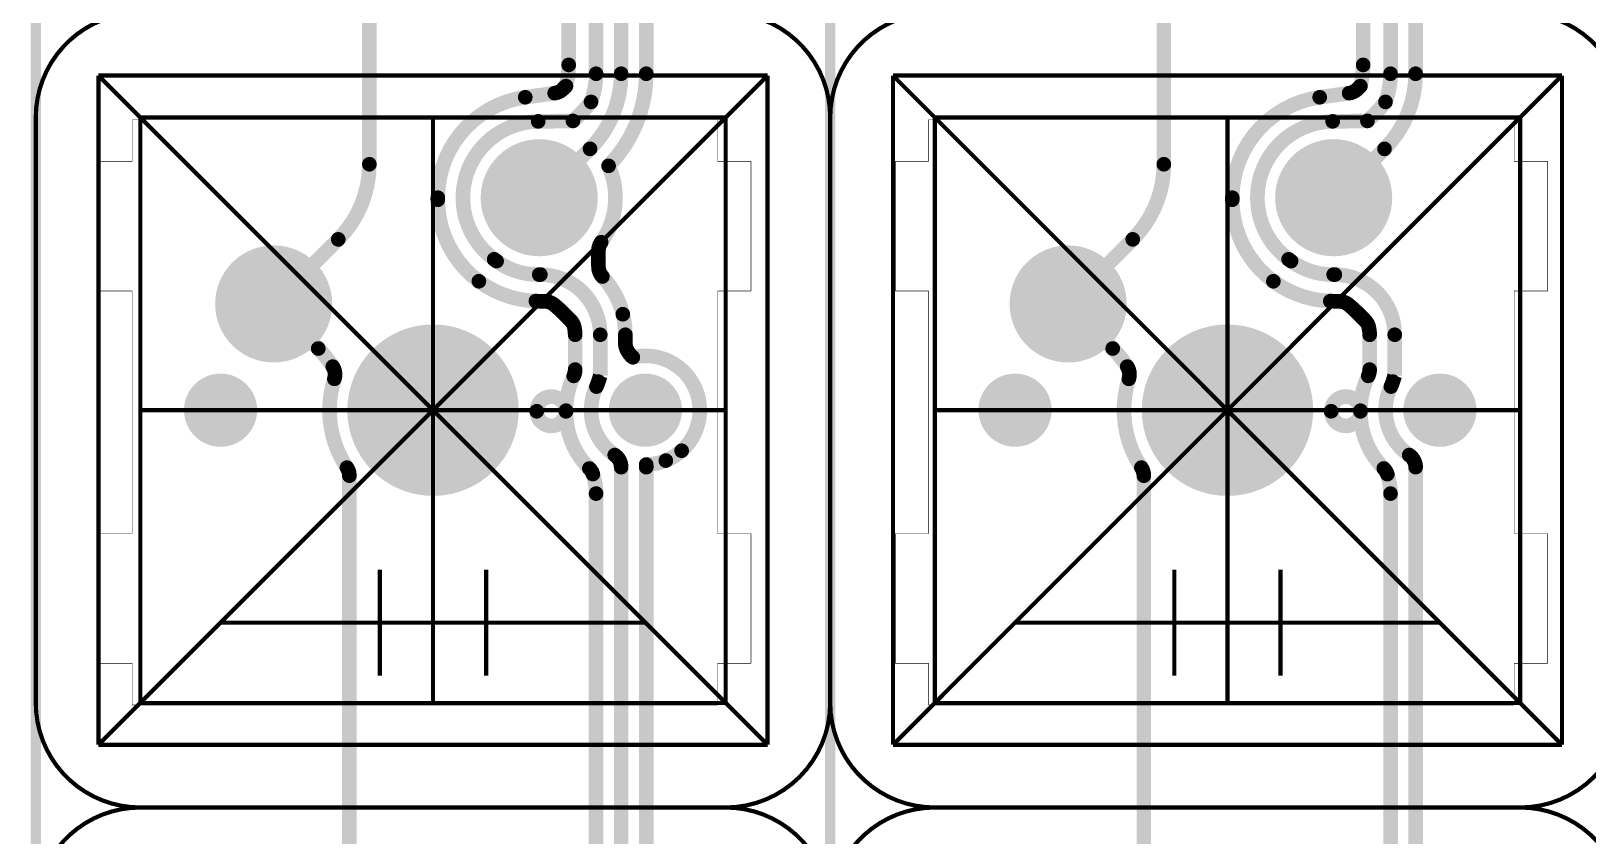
# Model space of a CAD drawing. Header units: inches. Extents: x -214 to 438, y -213 to 250.
# Drawn here: x -85.61 to -48.38, y -29.18 to -9.94 of the extents above; entities that cross this region are included whole.
import ezdxf

# ---------------------------------------------------------------- set-up
doc = ezdxf.new("R2010")
doc.units = ezdxf.units.IN
for name, color, linetype in [('Bottom Layer', 5, 'Continuous'), ('Drawing', 216, 'Continuous'), ('Drawing3', 56, 'Continuous'), ('Mechanical 22', 56, 'Continuous'), ('Multi-Layer', 9, 'Continuous'), ('Top Layer', 1, 'Continuous')]:
    doc.layers.add(name, color=color, linetype=linetype)

msp = doc.modelspace()

# ---------------------------------------------------------------- hatches: boundary and pattern name
at = {"layer": 'Bottom Layer'}
h = msp.add_hatch(color=5, dxfattribs=at)
edge = h.paths.add_edge_path()
edge.add_arc((-73.4600004, -13.9200001), 1.39999974, 0, 360)
h = msp.add_hatch(color=5, dxfattribs=at)
edge = h.paths.add_edge_path()
edge.add_arc((-54.4600003, -13.9200001), 1.39999974, 0, 360)
h = msp.add_hatch(color=5, dxfattribs=at)
edge = h.paths.add_edge_path()
edge.add_arc((-79.8100004, -16.4600001), 1.39999974, 0, 360)
h = msp.add_hatch(color=5, dxfattribs=at)
edge = h.paths.add_edge_path()
edge.add_arc((-60.8100003, -16.4600001), 1.39999974, 0, 360)
h = msp.add_hatch(color=5, dxfattribs=at)
edge = h.paths.add_edge_path()
edge.add_arc((-76.00000039999999, -19.0000001), 2.04999844, 0, 360)
h = msp.add_hatch(color=5, dxfattribs=at)
edge = h.paths.add_edge_path()
edge.add_arc((-57.0000003, -19.0000001), 2.04999844, 0, 360)
h = msp.add_hatch(color=5, dxfattribs=at)
edge = h.paths.add_edge_path()
edge.add_arc((-81.0800004, -19.0000001), 0.87499952, 0, 360)
h = msp.add_hatch(color=5, dxfattribs=at)
edge = h.paths.add_edge_path()
edge.add_arc((-70.92000039999999, -19.0000001), 0.87499952, 0, 360)
h = msp.add_hatch(color=5, dxfattribs=at)
edge = h.paths.add_edge_path()
edge.add_arc((-62.08000029999999, -19.0000001), 0.87499952, 0, 360)
h = msp.add_hatch(color=5, dxfattribs=at)
edge = h.paths.add_edge_path()
edge.add_arc((-51.9200003, -19.0000001), 0.87499952, 0, 360)
at = {"layer": 'Multi-Layer'}
h = msp.add_hatch(color=9, dxfattribs=at)
edge = h.paths.add_edge_path()
edge.add_arc((-73.4600004, -13.9200001), 1.39999974, 0, 360)
h = msp.add_hatch(color=9, dxfattribs=at)
edge = h.paths.add_edge_path()
edge.add_arc((-54.4600003, -13.9200001), 1.39999974, 0, 360)
h = msp.add_hatch(color=9, dxfattribs=at)
edge = h.paths.add_edge_path()
edge.add_arc((-79.8100004, -16.4600001), 1.39999974, 0, 360)
h = msp.add_hatch(color=9, dxfattribs=at)
edge = h.paths.add_edge_path()
edge.add_arc((-60.8100003, -16.4600001), 1.39999974, 0, 360)
h = msp.add_hatch(color=9, dxfattribs=at)
edge = h.paths.add_edge_path()
edge.add_arc((-76.00000039999999, -19.0000001), 2.04999844, 0, 360)
h = msp.add_hatch(color=9, dxfattribs=at)
edge = h.paths.add_edge_path()
edge.add_arc((-57.0000003, -19.0000001), 2.04999844, 0, 360)
h = msp.add_hatch(color=9, dxfattribs=at)
edge = h.paths.add_edge_path()
edge.add_arc((-81.0800004, -19.0000001), 0.87499952, 0, 360)
h = msp.add_hatch(color=9, dxfattribs=at)
edge = h.paths.add_edge_path()
edge.add_arc((-70.92000039999999, -19.0000001), 0.87499952, 0, 360)
h = msp.add_hatch(color=9, dxfattribs=at)
edge = h.paths.add_edge_path()
edge.add_arc((-62.08000029999999, -19.0000001), 0.87499952, 0, 360)
h = msp.add_hatch(color=9, dxfattribs=at)
edge = h.paths.add_edge_path()
edge.add_arc((-51.9200003, -19.0000001), 0.87499952, 0, 360)
at = {"layer": 'Top Layer'}
h = msp.add_hatch(color=1, dxfattribs=at)
edge = h.paths.add_edge_path()
edge.add_arc((-73.4600004, -13.9200001), 1.39999974, 0, 360)
h = msp.add_hatch(color=1, dxfattribs=at)
edge = h.paths.add_edge_path()
edge.add_arc((-54.4600003, -13.9200001), 1.39999974, 0, 360)
h = msp.add_hatch(color=1, dxfattribs=at)
edge = h.paths.add_edge_path()
edge.add_arc((-79.8100004, -16.4600001), 1.39999974, 0, 360)
h = msp.add_hatch(color=1, dxfattribs=at)
edge = h.paths.add_edge_path()
edge.add_arc((-60.8100003, -16.4600001), 1.39999974, 0, 360)
h = msp.add_hatch(color=1, dxfattribs=at)
edge = h.paths.add_edge_path()
edge.add_arc((-76.00000039999999, -19.0000001), 2.04999844, 0, 360)
h = msp.add_hatch(color=1, dxfattribs=at)
edge = h.paths.add_edge_path()
edge.add_arc((-57.0000003, -19.0000001), 2.04999844, 0, 360)
h = msp.add_hatch(color=1, dxfattribs=at)
edge = h.paths.add_edge_path()
edge.add_arc((-81.0800004, -19.0000001), 0.87499952, 0, 360)
h = msp.add_hatch(color=1, dxfattribs=at)
edge = h.paths.add_edge_path()
edge.add_arc((-70.92000039999999, -19.0000001), 0.87499952, 0, 360)
h = msp.add_hatch(color=1, dxfattribs=at)
edge = h.paths.add_edge_path()
edge.add_arc((-62.08000029999999, -19.0000001), 0.87499952, 0, 360)
h = msp.add_hatch(color=1, dxfattribs=at)
edge = h.paths.add_edge_path()
edge.add_arc((-51.9200003, -19.0000001), 0.87499952, 0, 360)

# ---------------------------------------------------------------- linework, layer by layer
at = {"layer": 'Drawing'}
for points, const_width in [([(-85.49950134, -12.0000014, -0.4142135623730999), (-82.99950125999999, -9.500001319999999)], 0.0999998), ([(-69.00050208, -9.500001319999999, -0.4142135623730985), (-66.500502, -12.0000014)], 0.0999998), ([(-66.49950124, -12.0000014, -0.4142135623730999), (-63.99950116, -9.500001319999999)], 0.0999998), ([(-50.00050198, -9.500001319999999, -0.4142135623730985), (-47.5005019, -12.0000014)], 0.0999998), ([(-83.00000164, -28.4994985, -0.4142135623731002), (-85.50000171999999, -25.99949842)], 0.0999998), ([(-82.99950125999999, -28.50000142, -0.4142135623731002), (-85.49950134, -26.00000134)], 0.0127), ([(-66.500502, -26.00000134, -0.4142135623730951), (-69.00050208, -28.50000142)], 0.0999998), ([(-64.00000153999999, -28.4994985, -0.4142135623731002), (-66.50000162, -25.99949842)], 0.0999998), ([(-63.99950116, -28.50000142, -0.4142135623731002), (-66.49950124, -26.00000134)], 0.0127), ([(-47.5005019, -26.00000134, -0.4142135623730951), (-50.00050198, -28.50000142)], 0.0999998), ([(-85.49950134, -31.0000015, -0.4142135623730999), (-82.99950125999999, -28.50000142)], 0.0999998), ([(-69.00050208, -28.50000142, -0.4142135623730985), (-66.500502, -31.0000015)], 0.0999998), ([(-66.49950124, -31.0000015, -0.4142135623730999), (-63.99950116, -28.50000142)], 0.0999998), ([(-50.00050198, -28.50000142, -0.4142135623730985), (-47.5005019, -31.0000015)], 0.0999998)]:
    msp.add_lwpolyline(points, format="xyb", dxfattribs=dict(at, const_width=const_width))
at = {"layer": 'Drawing', "const_width": 0.0999998}
for points in [[(-83.99999964, -10.99999832), (-67.99999862, -10.99999832)], [(-83.99999964, -26.99999934), (-83.99999964, -10.99999832)], [(-83.99999964, -10.99999832), (-67.99999862, -26.99999934)], [(-83.99999964, -26.99999934), (-67.99999862, -10.99999832)], [(-67.99999862, -26.99999934), (-67.99999862, -10.99999832)], [(-64.99999954, -10.99999832), (-48.99999852, -10.99999832)], [(-64.99999954, -26.99999934), (-64.99999954, -10.99999832)], [(-64.99999954, -10.99999832), (-48.99999852, -26.99999934)], [(-64.99999954, -26.99999934), (-48.99999852, -10.99999832)], [(-48.99999852, -26.99999934), (-48.99999852, -10.99999832)], [(-85.50000171999999, -25.99949842), (-85.50000171999999, -12.00049924)], [(-82.99975271999999, -12.00019952), (-69.00025316, -12.00019952)], [(-82.99975271999999, -25.99980068), (-82.99975271999999, -12.00019952)], [(-76.00000294, -25.99980068), (-76.00000294, -12.00019952)], [(-69.00025316, -25.99980068), (-69.00025316, -12.00019952)], [(-66.500502, -26.00000134), (-66.500502, -12.0000014)], [(-66.50000162, -25.99949842), (-66.50000162, -12.00049924)], [(-63.99975262, -12.00019952), (-50.00025306, -12.00019952)], [(-63.99975262, -25.99980068), (-63.99975262, -12.00019952)], [(-57.00000283999999, -25.99980068), (-57.00000283999999, -12.00019952)], [(-50.00025306, -25.99980068), (-50.00025306, -12.00019952)], [(-76.00000039999999, -20.2700001), (-76.00000039999999, -17.7300001)], [(-57.0000003, -20.2700001), (-57.0000003, -17.7300001)], [(-82.99975271999999, -19.0000001), (-69.00025316, -19.0000001)], [(-77.2700004, -19.0000001), (-74.7300004, -19.0000001)], [(-63.99975262, -19.0000001), (-50.00025306, -19.0000001)], [(-58.27000029999999, -19.0000001), (-55.73000029999999, -19.0000001)], [(-77.2700004, -25.3500001), (-77.2700004, -22.8100001)], [(-76.00000039999999, -25.3500001), (-76.00000039999999, -22.8100001)], [(-74.7300004, -25.3500001), (-74.7300004, -22.8100001)], [(-58.27000029999999, -25.3500001), (-58.27000029999999, -22.8100001)], [(-57.0000003, -25.3500001), (-57.0000003, -22.8100001)], [(-55.73000029999999, -25.3500001), (-55.73000029999999, -22.8100001)], [(-81.0800004, -24.0800001), (-70.92000039999999, -24.0800001)], [(-62.08000029999999, -24.0800001), (-51.9200003, -24.0800001)], [(-82.99975271999999, -25.99980068), (-69.00025316, -25.99980068)], [(-63.99975262, -25.99980068), (-50.00025306, -25.99980068)], [(-83.99999964, -26.99999934), (-67.99999862, -26.99999934)], [(-64.99999954, -26.99999934), (-48.99999852, -26.99999934)], [(-82.99950125999999, -28.49999888), (-69.00050208, -28.49999888)], [(-82.99950125999999, -28.50000142), (-69.00050208, -28.50000142)], [(-63.99950116, -28.49999888), (-50.00050198, -28.49999888)], [(-63.99950116, -28.50000142), (-50.00050198, -28.50000142)]]:
    msp.add_lwpolyline(points, dxfattribs=at)
at = {"layer": 'Drawing'}
for points, const_width in [([(-85.52450002, -12.0000014, 1), (-85.47450266, -12.0000014, 1)], 0.0499999), ([(-66.52550068, -12.0000014, 1), (-66.47550331999999, -12.0000014, 1)], 0.0499999), ([(-66.52449992, -12.0000014, 1), (-66.47450255999999, -12.0000014, 1)], 0.0499999), ([(-85.5250004, -25.99949842, 1), (-85.47500303999999, -25.99949842, 1)], 0.0499999), ([(-85.50267634, -26.00000134, 1), (-85.49632634, -26.00000134, 1)], 0.00635), ([(-66.52550068, -26.00000134, 1), (-66.47550331999999, -26.00000134, 1)], 0.0499999), ([(-66.5250003, -25.99949842, 1), (-66.47500294, -25.99949842, 1)], 0.0499999), ([(-66.50267624, -26.00000134, 1), (-66.49632623999999, -26.00000134, 1)], 0.00635), ([(-83.02500031999999, -28.4994985, 1), (-82.97500296, -28.4994985, 1)], 0.0499999), ([(-83.02449993999998, -28.50000142, 1), (-82.97450257999999, -28.50000142, 1)], 0.0499999), ([(-83.00267625999999, -28.50000142, 1), (-82.99632626, -28.50000142, 1)], 0.00635), ([(-69.02550076, -28.50000142, 1), (-68.9755034, -28.50000142, 1)], 0.0499999), ([(-69.02550076, -28.50000142, 1), (-68.9755034, -28.50000142, 1)], 0.0499999), ([(-64.02500022, -28.4994985, 1), (-63.97500285999999, -28.4994985, 1)], 0.0499999), ([(-64.02449984, -28.50000142, 1), (-63.97450248, -28.50000142, 1)], 0.0499999), ([(-64.00267616000001, -28.50000142, 1), (-63.99632616, -28.50000142, 1)], 0.00635), ([(-50.02550066, -28.50000142, 1), (-49.9755033, -28.50000142, 1)], 0.0499999), ([(-50.02550066, -28.50000142, 1), (-49.9755033, -28.50000142, 1)], 0.0499999)]:
    msp.add_lwpolyline(points, format="xyb", close=True, dxfattribs=dict(at, const_width=const_width))
at = {"layer": 'Drawing3', "const_width": 0.0127}
for points in [[(-83.19434973999999, -12.05019942), (-69.19474858, -12.05019942)], [(-83.19434973999999, -13.05070034), (-83.19434973999999, -12.05019942)], [(-69.19474858, -13.05070034), (-69.19474858, -12.05019942)], [(-64.14434974, -12.05019942), (-50.14474858, -12.05019942)], [(-64.14434974, -13.05070034), (-64.14434974, -12.05019942)], [(-50.14474858, -13.05070034), (-50.14474858, -12.05019942)], [(-83.99344898, -16.15020138), (-83.99344898, -13.05070034)], [(-83.99344898, -13.05070034), (-83.19434973999999, -13.05070034)], [(-69.19474858, -13.05070034), (-68.39395008, -13.05070034)], [(-68.39395008, -16.15020138), (-68.39395008, -13.05070034)], [(-64.94344898, -16.15020138), (-64.94344898, -13.05070034)], [(-64.94344898, -13.05070034), (-64.14434974, -13.05070034)], [(-50.14474858, -13.05070034), (-49.34395008, -13.05070034)], [(-49.34395008, -16.15020138), (-49.34395008, -13.05070034)], [(-83.99344898, -16.15020138), (-83.19434973999999, -16.15020138)], [(-83.19434973999999, -21.95019994), (-83.19434973999999, -16.15020138)], [(-69.19474858, -16.15020138), (-68.39395008, -16.15020138)], [(-69.19474858, -21.95019994), (-69.19474858, -16.15020138)], [(-64.94344898, -16.15020138), (-64.14434974, -16.15020138)], [(-64.14434974, -21.95019994), (-64.14434974, -16.15020138)], [(-50.14474858, -16.15020138), (-49.34395008, -16.15020138)], [(-50.14474858, -21.95019994), (-50.14474858, -16.15020138)], [(-83.99344898, -25.05070174), (-83.99344898, -21.95019994)], [(-83.99344898, -21.95019994), (-83.19434973999999, -21.95019994)], [(-69.19474858, -21.95019994), (-68.39395008, -21.95019994)], [(-68.39395008, -25.05070174), (-68.39395008, -21.95019994)], [(-64.94344898, -25.05070174), (-64.94344898, -21.95019994)], [(-64.94344898, -21.95019994), (-64.14434974, -21.95019994)], [(-50.14474858, -21.95019994), (-49.34395008, -21.95019994)], [(-49.34395008, -25.05070174), (-49.34395008, -21.95019994)], [(-83.99344898, -25.05070174), (-83.19434973999999, -25.05070174)], [(-83.19434973999999, -26.04980058), (-83.19434973999999, -25.05070174)], [(-69.19474858, -25.05070174), (-68.39395008, -25.05070174)], [(-69.19474858, -26.04980058), (-69.19474858, -25.05070174)], [(-64.94344898, -25.05070174), (-64.14434974, -25.05070174)], [(-64.14434974, -26.04980058), (-64.14434974, -25.05070174)], [(-50.14474858, -25.05070174), (-49.34395008, -25.05070174)], [(-50.14474858, -26.04980058), (-50.14474858, -25.05070174)], [(-83.19434973999999, -26.04980058), (-69.19474858, -26.04980058)], [(-64.14434974, -26.04980058), (-50.14474858, -26.04980058)]]:
    msp.add_lwpolyline(points, dxfattribs=at)
at = {"layer": 'Mechanical 22', "const_width": 0.2499995}
for points in [[(-66.500502, -68.5000027), (-66.500502, 42.49999881999999)], [(-85.50050209999999, -73.25000336), (-85.50050209999999, 37.74999816)]]:
    msp.add_lwpolyline(points, dxfattribs=at)
at = {"layer": 'Top Layer', "const_width": 0.3499993}
for points in [[(-72.75486846, -10.74478674), (-72.75486846, -1.69801286)], [(-72.09999804, -10.95609442), (-72.09999804, -1.98992744)], [(-71.49999924, -10.95609442), (-71.49999924, -1.98992744)], [(-70.90000298, -1.9899122), (-70.90000044, -10.95609442)], [(-53.75486835999999, -10.74478674), (-53.75486835999999, -1.69801286)], [(-53.09999793999999, -10.95609442), (-53.09999793999999, -1.98992744)], [(-52.49999913999999, -10.95609442), (-52.49999913999999, -1.98992744)], [(-77.5218414, -13.11973754), (-77.5218414, -2.11585302)], [(-58.52184129999999, -13.11973754), (-58.52184129999999, -2.11585302)], [(-72.89079148, -11.3209832), (-72.82045633999999, -11.25064552)], [(-72.82045633999999, -11.25064552), (-72.8204538, -11.25064298)], [(-53.89079138, -11.3209832), (-53.82045623999999, -11.25064552)], [(-53.82045623999999, -11.25064552), (-53.82045369999999, -11.25064298)], [(-73.79420344, -11.51814308), (-73.09005448, -11.42016512)], [(-54.79420334, -11.51814308), (-54.09005438, -11.42016512)], [(-73.4840415, -12.09515996), (-72.6520391, -12.08419732)], [(-54.4840414, -12.09515996), (-53.65203899999999, -12.08419732)], [(-73.4600004, -13.96819914), (-72.24394745999999, -12.7521462)], [(-54.4600003, -13.96819914), (-53.24394736, -12.7521462)], [(-71.80161661999999, -13.15819314), (-71.801609, -13.1581906)], [(-75.88499936, -13.96819914), (-75.88499936, -13.9200001)], [(-56.88499925999999, -13.96819914), (-56.88499925999999, -13.9200001)], [(-79.8100004, -16.4600001), (-78.26578961999999, -14.91578932)], [(-60.8100003, -16.4600001), (-59.26578952, -14.91578932)], [(-74.53708486, -15.39326868), (-74.47896965999999, -15.43575526)], [(-72.04248228, -15.18614946), (-72.04248228, -15.18614692)], [(-72.04248228, -15.56828484), (-72.04248228, -15.18614946)], [(-55.53708476, -15.39326868), (-55.47896956, -15.43575526)], [(-73.45960416, -15.75849274), (-73.43277413999999, -15.7580076)], [(-73.43277413999999, -15.7580076), (-73.43269031999999, -15.75800506)], [(-54.45960405999999, -15.75849274), (-54.43277404, -15.7580076)], [(-54.43277404, -15.7580076), (-54.43269022, -15.75800506)], [(-79.8100004, -16.4600001), (-78.7439497, -17.5260508)], [(-73.53998245999999, -16.39187984), (-73.31497148, -16.39930426)], [(-60.8100003, -16.4600001), (-59.74394959999999, -17.5260508)], [(-54.53998235999999, -16.39187984), (-54.31497138, -16.39930426)], [(-72.90199796, -16.66039594), (-72.71261301999999, -16.84978596)], [(-72.71261301999999, -16.84978596), (-72.71249872, -16.84990026)], [(-53.90199785999999, -16.66039594), (-53.71261292, -16.84978596)], [(-53.71261292, -16.84978596), (-53.71249862, -16.84990026)], [(-72.59999957999999, -18.02964136), (-72.59999957999999, -17.19696332)], [(-72.00000078, -18.1768369), (-72.00000078, -17.19696586)], [(-71.40000197999998, -17.39932004), (-71.40000197999998, -17.19696586)], [(-53.59999948, -18.02964136), (-53.59999948, -17.19696332)], [(-53.00000068, -18.1768369), (-53.00000068, -17.19696586)], [(-72.0445473, -18.31713126), (-72.00000078, -18.1768369)], [(-53.0445472, -18.31713126), (-53.00000068, -18.1768369)], [(-72.09105216, -18.43552066), (-72.090534, -18.43438274)], [(-53.09105206, -18.43552066), (-53.0905339, -18.43438274)], [(-72.81996104, -19.01213114), (-72.81988992, -19.02325126)], [(-53.81996094, -19.01213114), (-53.81988981999999, -19.02325126)], [(-78.00000148, -32.59789772), (-78.00000148, -20.566507)], [(-71.49999924, -29.99834488), (-71.49999924, -20.3629387)], [(-70.9021061, -20.29987812), (-70.90209594, -20.29987812)], [(-70.90000044, -29.98070204), (-70.90000044, -20.3629387)], [(-59.00000138, -32.59789772), (-59.00000138, -20.566507)], [(-52.49999913999999, -29.99834488), (-52.49999913999999, -20.3629387)], [(-72.09999804, -30.00440278), (-72.09999804, -20.99415156)], [(-53.09999793999999, -30.00440278), (-53.09999793999999, -20.99415156)]]:
    msp.add_lwpolyline(points, dxfattribs=at)
for points in [[(-72.75486846, -10.74478674, -0.0645552360617153), (-72.8204538, -11.25064298)], [(-71.49999924, -10.95609442, -0.198912367379658), (-72.24394745999999, -12.7521462)], [(-72.09999804, -10.95609442, -0.0888554543218424), (-72.2206201, -11.62949414)], [(-70.90000044, -10.95609442, -0.1967886809761914), (-71.801609, -13.15818552)], [(-53.75486835999999, -10.74478674, -0.0645552360617153), (-53.82045369999999, -11.25064298)], [(-52.49999913999999, -10.95609442, -0.198912367379658), (-53.24394736, -12.7521462)], [(-53.09999793999999, -10.95609442, -0.0888554543218424), (-53.22062, -11.62949414)], [(-72.89079148, -11.3209832, -0.1632178793966433), (-73.09005448, -11.42016258)], [(-53.89079138, -11.3209832, -0.1632178793966433), (-54.09005438, -11.42016258)], [(-75.88499936, -13.9200001, -0.3742752304468134), (-73.79420344, -11.51814054)], [(-72.22062264, -11.62949922, -0.0427064426599954), (-72.6520391, -12.08419732)], [(-56.88499925999999, -13.9200001, -0.3742752304468134), (-54.79420334, -11.51814054)], [(-53.22062254, -11.62949922, -0.0427064426599954), (-53.65203899999999, -12.08419732)], [(-74.53708486, -15.39326868, -0.7203954989994982), (-73.4840415, -12.09515742)], [(-55.53708476, -15.39326868, -0.7203954989994982), (-54.4840414, -12.09515742)], [(-77.5218414, -13.11973754, -0.198912367379658), (-78.26578961999999, -14.91578932)], [(-71.80160646, -13.1581906, -0.2695973035666236), (-71.97757257999999, -14.98444044)], [(-58.52184129999999, -13.11973754, -0.198912367379658), (-59.26578952, -14.91578932)], [(-74.9024283, -15.91756532, -0.2377749366250921), (-75.88499936, -13.96819914)], [(-55.9024282, -15.91756532, -0.2377749366250921), (-56.88499925999999, -13.96819914)], [(-72.04248228, -15.18614692, -0.1549872377262763), (-71.97757257999999, -14.98444044)], [(-73.45960416, -15.75849274, -0.1637728188972746), (-74.47896965999999, -15.43575526)], [(-54.45960405999999, -15.75849274, -0.1637728188972746), (-55.47896956, -15.43575526)], [(-73.43269031999999, -15.75800506, -0.4129350484374811), (-72.00000078, -17.19696586)], [(-71.94938619999999, -15.8046547, -0.1878616571894169), (-72.04248228, -15.56828484)], [(-71.94938619999999, -15.8046547, -0.1277042695516382), (-71.4601949, -16.70519138)], [(-54.43269022, -15.75800506, -0.4129350484374811), (-53.00000068, -17.19696586)], [(-73.53998245999999, -16.39187984, -0.1521704639670588), (-74.9024283, -15.91756532)], [(-54.53998235999999, -16.39187984, -0.1521704639670588), (-55.9024282, -15.91756532)], [(-73.31497148, -16.39930426, -0.1617683865292712), (-73.10793608, -16.47575826)], [(-73.10793608, -16.47575826, -0.0272435553549351), (-72.90199796, -16.66039594)], [(-54.31497138, -16.39930426, -0.1617683865292712), (-54.10793597999999, -16.47575826)], [(-54.10793597999999, -16.47575826, -0.0272435553549351), (-53.90199785999999, -16.66039594)], [(-72.71261301999999, -16.84978596, -0.0001160716051479), (-72.71249872, -16.84990026)], [(-72.71249872, -16.84990026, -0.1394482953767452), (-72.62022051999999, -17.0177079)], [(-71.4601949, -16.70519392, -0.0609723757820014), (-71.40000197999998, -17.19696586)], [(-53.71261292, -16.84978596, -0.0001154583563774), (-53.71249862, -16.84990026)], [(-53.71249862, -16.84990026, -0.1394482953767452), (-53.62022042, -17.0177079)], [(-72.62022051999999, -17.0177079, -0.05622724013616), (-72.59999957999999, -17.19696332)], [(-53.62022042, -17.0177079, -0.05622724013616), (-53.59999948, -17.19696332)], [(-78.7439497, -17.5260508, -0.0547526838436601), (-78.39693236, -17.95870424)], [(-71.35663656, -17.56673652, -0.1254731719277367), (-71.40000197999998, -17.39932004)], [(-71.28900651999999, -17.66971574, -0.0373778502549729), (-71.35663656, -17.56673652)], [(-71.22196575999999, -17.73555508, -0.067422432760694), (-71.28900651999999, -17.66971574)], [(-59.74394959999999, -17.5260508, -0.0547526838436601), (-59.39693225999999, -17.95870424)], [(-78.39693236, -17.95870424, -0.2204798536444472), (-78.35881458, -18.25058834)], [(-72.59999957999999, -18.02964136, -0.1113772397457766), (-72.63388825999999, -18.17988744)], [(-71.22196321999999, -17.73555508, -0.7788703395268388), (-70.0539239, -19.96949016)], [(-59.39693225999999, -17.95870424, -0.2204798536444472), (-59.35881448, -18.25058834)], [(-53.59999948, -18.02964136, -0.1113772397457766), (-53.63388816000001, -18.17988744)], [(-78.0582259, -20.37452618, -0.2279344996103495), (-78.35881458, -18.25058834)], [(-72.81996104, -19.01213114, -0.1136589632252158), (-72.63388825999999, -18.17988744)], [(-72.04454476, -18.31713126, -0.0331803365702018), (-72.090534, -18.43438274)], [(-59.0582258, -20.37452618, -0.2279344996103495), (-59.35881448, -18.25058834)], [(-53.81996094, -19.01213114, -0.1136589632252158), (-53.63388816000001, -18.17988744)], [(-53.04454466, -18.31713126, -0.0331803365702018), (-53.0905339, -18.43438274)], [(-71.65326029999999, -20.07346506, -0.3708997488356084), (-72.09105216, -18.43552066)], [(-52.6532602, -20.07346506, -0.3708997488356084), (-53.09105206, -18.43552066)], [(-72.26077495999999, -20.39442454, -0.2022253880523018), (-72.81988992, -19.02784866)], [(-53.26077486, -20.39442454, -0.2022253880523018), (-53.81988981999999, -19.02784866)], [(-71.65326284, -20.0734676, -0.2483941758915199), (-71.49999924, -20.3629387)], [(-70.4321045, -20.20497102, -0.0930046769280967), (-70.90209594, -20.29987558)], [(-70.0539239, -19.96949016, -0.0863118792211946), (-70.4321045, -20.20497102)], [(-52.65326274, -20.0734676, -0.2483941758915199), (-52.49999913999999, -20.3629387)], [(-78.0582259, -20.37452618, -0.1463653739086073), (-78.00000148, -20.566507)], [(-72.26077242, -20.39442454, -0.1146955384476005), (-72.1767162, -20.528788)], [(-72.17671365999999, -20.52878546, -0.0818727310330334), (-72.09999804, -20.99415156)], [(-70.90209594, -20.29987812, -0.0166086645424789), (-70.90000044, -20.3629387)], [(-59.0582258, -20.37452618, -0.1463653739086073), (-59.00000138, -20.566507)], [(-53.26077232, -20.39442454, -0.1146955384476005), (-53.17671609999999, -20.528788)], [(-53.17671356, -20.52878546, -0.0818727310330334), (-53.09999793999999, -20.99415156)]]:
    msp.add_lwpolyline(points, format="xyb", dxfattribs=at)
at = {"layer": 'Top Layer'}
for points, const_width in [([(-72.84236892, -10.74478674, 1), (-72.667368, -10.74478674, 1)], 0.17499838), ([(-72.18749849999999, -10.95609442, 1), (-72.01249758, -10.95609442, 1)], 0.17499838), ([(-71.5874997, -10.95609442, 1), (-71.41249878, -10.95609442, 1)], 0.17499838), ([(-70.98750089999999, -10.95609442, 1), (-70.81249998, -10.95609442, 1)], 0.17499838), ([(-53.84236882, -10.74478674, 1), (-53.6673679, -10.74478674, 1)], 0.17499838), ([(-53.1874984, -10.95609442, 1), (-53.01249748, -10.95609442, 1)], 0.17499838), ([(-52.5874996, -10.95609442, 1), (-52.41249868, -10.95609442, 1)], 0.17499838), ([(-72.97829193999999, -11.3209832, 1), (-72.80329102, -11.3209832, 1)], 0.17499838), ([(-72.90795426, -11.25064298, 1), (-72.73295334, -11.25064298, 1)], 0.17499838), ([(-53.97829184, -11.3209832, 1), (-53.80329091999999, -11.3209832, 1)], 0.17499838), ([(-53.90795416, -11.25064298, 1), (-53.73295324, -11.25064298, 1)], 0.17499838), ([(-73.88170389999999, -11.51814054, 1), (-73.70670297999999, -11.51814054, 1)], 0.17499838), ([(-73.17755494, -11.42016258, 1), (-73.00255401999999, -11.42016258, 1)], 0.17499838), ([(-72.30812309999999, -11.62949922, 1), (-72.13312218, -11.62949922, 1)], 0.17499838), ([(-72.30812055999999, -11.62949414, 1), (-72.13311963999999, -11.62949414, 1)], 0.17499838), ([(-54.8817038, -11.51814054, 1), (-54.70670288, -11.51814054, 1)], 0.17499838), ([(-54.17755483999999, -11.42016258, 1), (-54.00255392, -11.42016258, 1)], 0.17499838), ([(-53.308123, -11.62949922, 1), (-53.13312207999999, -11.62949922, 1)], 0.17499838), ([(-53.30812045999999, -11.62949414, 1), (-53.13311954, -11.62949414, 1)], 0.17499838), ([(-72.73953956, -12.08419732, 1), (-72.56453864, -12.08419732, 1)], 0.17499838), ([(-53.73953946, -12.08419732, 1), (-53.56453854, -12.08419732, 1)], 0.17499838), ([(-73.57154195999999, -12.09515742, 1), (-73.39654103999999, -12.09515742, 1)], 0.17499838), ([(-54.57154185999999, -12.09515742, 1), (-54.39654094, -12.09515742, 1)], 0.17499838), ([(-72.33144792, -12.7521462, 1), (-72.156447, -12.7521462, 1)], 0.17499838), ([(-53.33144781999999, -12.7521462, 1), (-53.15644689999999, -12.7521462, 1)], 0.17499838), ([(-77.60934185999999, -13.11973754, 1), (-77.43434094, -13.11973754, 1)], 0.17499838), ([(-71.88910945999999, -13.15818552, 1), (-71.71410854, -13.15818552, 1)], 0.17499838), ([(-71.88910692, -13.1581906, 1), (-71.71410599999999, -13.1581906, 1)], 0.17499838), ([(-58.60934176, -13.11973754, 1), (-58.43434084, -13.11973754, 1)], 0.17499838), ([(-75.97249982, -13.9200001, 1), (-75.7974989, -13.9200001, 1)], 0.17499838), ([(-56.97249972, -13.9200001, 1), (-56.79749879999999, -13.9200001, 1)], 0.17499838), ([(-75.97249982, -13.96819914, 1), (-75.7974989, -13.96819914, 1)], 0.17499838), ([(-56.97249972, -13.96819914, 1), (-56.79749879999999, -13.96819914, 1)], 0.17499838), ([(-78.35329008, -14.91578932, 1), (-78.17828915999999, -14.91578932, 1)], 0.17499838), ([(-72.06507304, -14.98444044, 1), (-71.89007212, -14.98444044, 1)], 0.17499838), ([(-72.06507304, -14.98444044, 1), (-71.89007212, -14.98444044, 1)], 0.17499838), ([(-59.35328998, -14.91578932, 1), (-59.17828905999999, -14.91578932, 1)], 0.17499838), ([(-74.62458532, -15.39326868, 1), (-74.44958439999999, -15.39326868, 1)], 0.17499838), ([(-74.56647012, -15.43575526, 1), (-74.3914692, -15.43575526, 1)], 0.17499838), ([(-72.12998273999999, -15.18614692, 1), (-71.95498182, -15.18614692, 1)], 0.17499838), ([(-55.62458522, -15.39326868, 1), (-55.44958429999999, -15.39326868, 1)], 0.17499838), ([(-55.56647002, -15.43575526, 1), (-55.39146909999999, -15.43575526, 1)], 0.17499838), ([(-73.54710461999998, -15.75849274, 1), (-73.3721037, -15.75849274, 1)], 0.17499838), ([(-73.52019078, -15.75800506, 1), (-73.34518985999999, -15.75800506, 1)], 0.17499838), ([(-72.12998273999999, -15.56828484, 1), (-71.95498182, -15.56828484, 1)], 0.17499838), ([(-72.03688666, -15.8046547, 1), (-71.86188573999999, -15.8046547, 1)], 0.17499838), ([(-72.03688666, -15.8046547, 1), (-71.86188573999999, -15.8046547, 1)], 0.17499838), ([(-54.54710452, -15.75849274, 1), (-54.3721036, -15.75849274, 1)], 0.17499838), ([(-54.52019068, -15.75800506, 1), (-54.34518976, -15.75800506, 1)], 0.17499838), ([(-74.98992876, -15.91756532, 1), (-74.81492784, -15.91756532, 1)], 0.17499838), ([(-74.98992876, -15.91756532, 1), (-74.81492784, -15.91756532, 1)], 0.17499838), ([(-55.98992866, -15.91756532, 1), (-55.81492773999999, -15.91756532, 1)], 0.17499838), ([(-55.98992866, -15.91756532, 1), (-55.81492773999999, -15.91756532, 1)], 0.17499838), ([(-73.62748291999999, -16.39187984, 1), (-73.452482, -16.39187984, 1)], 0.17499838), ([(-73.40247194, -16.39930426, 1), (-73.22747102, -16.39930426, 1)], 0.17499838), ([(-73.19543653999999, -16.47575826, 1), (-73.02043562, -16.47575826, 1)], 0.17499838), ([(-73.19543653999999, -16.47575826, 1), (-73.02043562, -16.47575826, 1)], 0.17499838), ([(-54.62748282, -16.39187984, 1), (-54.4524819, -16.39187984, 1)], 0.17499838), ([(-54.40247184, -16.39930426, 1), (-54.22747092, -16.39930426, 1)], 0.17499838), ([(-54.19543644, -16.47575826, 1), (-54.02043551999999, -16.47575826, 1)], 0.17499838), ([(-54.19543644, -16.47575826, 1), (-54.02043551999999, -16.47575826, 1)], 0.17499838), ([(-72.98949841999999, -16.66039594, 1), (-72.8144975, -16.66039594, 1)], 0.17499838), ([(-72.80011348000001, -16.84978596, 1), (-72.62511255999999, -16.84978596, 1)], 0.17499838), ([(-72.79999918, -16.84990026, 1), (-72.62499826, -16.84990026, 1)], 0.17499838), ([(-72.79999918, -16.84990026, 1), (-72.62499826, -16.84990026, 1)], 0.17499838), ([(-71.54769535999999, -16.70519138, 1), (-71.37269443999999, -16.70519138, 1)], 0.17499838), ([(-71.54769535999999, -16.70519392, 1), (-71.37269443999999, -16.70519392, 1)], 0.17499838), ([(-53.98949832, -16.66039594, 1), (-53.8144974, -16.66039594, 1)], 0.17499838), ([(-53.80011338, -16.84978596, 1), (-53.62511245999999, -16.84978596, 1)], 0.17499838), ([(-53.79999907999999, -16.84990026, 1), (-53.62499816, -16.84990026, 1)], 0.17499838), ([(-53.79999907999999, -16.84990026, 1), (-53.62499816, -16.84990026, 1)], 0.17499838), ([(-72.70772097999999, -17.0177079, 1), (-72.53272006, -17.0177079, 1)], 0.17499838), ([(-72.70772097999999, -17.0177079, 1), (-72.53272006, -17.0177079, 1)], 0.17499838), ([(-72.68750004, -17.19696332, 1), (-72.51249912, -17.19696332, 1)], 0.17499838), ([(-72.08750124, -17.19696586, 1), (-71.91250031999999, -17.19696586, 1)], 0.17499838), ([(-71.48750244, -17.19696586, 1), (-71.31250152, -17.19696586, 1)], 0.17499838), ([(-53.70772088, -17.0177079, 1), (-53.53271995999999, -17.0177079, 1)], 0.17499838), ([(-53.70772088, -17.0177079, 1), (-53.53271995999999, -17.0177079, 1)], 0.17499838), ([(-53.68749994, -17.19696332, 1), (-53.51249901999999, -17.19696332, 1)], 0.17499838), ([(-53.08750113999999, -17.19696586, 1), (-52.91250021999999, -17.19696586, 1)], 0.17499838), ([(-78.83145015999999, -17.5260508, 1), (-78.65644924, -17.5260508, 1)], 0.17499838), ([(-71.48750244, -17.39932004, 1), (-71.31250152, -17.39932004, 1)], 0.17499838), ([(-71.44413702, -17.56673652, 1), (-71.2691361, -17.56673652, 1)], 0.17499838), ([(-71.44413702, -17.56673652, 1), (-71.2691361, -17.56673652, 1)], 0.17499838), ([(-71.37650698, -17.66971574, 1), (-71.20150606, -17.66971574, 1)], 0.17499838), ([(-71.37650698, -17.66971574, 1), (-71.20150606, -17.66971574, 1)], 0.17499838), ([(-59.83145006, -17.5260508, 1), (-59.65644914, -17.5260508, 1)], 0.17499838), ([(-78.48443282, -17.95870424, 1), (-78.30943189999999, -17.95870424, 1)], 0.17499838), ([(-78.48443282, -17.95870424, 1), (-78.30943189999999, -17.95870424, 1)], 0.17499838), ([(-72.68750004, -18.02964136, 1), (-72.51249912, -18.02964136, 1)], 0.17499838), ([(-71.30946622, -17.73555508, 1), (-71.13446529999999, -17.73555508, 1)], 0.17499838), ([(-71.30946368, -17.73555508, 1), (-71.13446276, -17.73555508, 1)], 0.17499838), ([(-59.48443271999999, -17.95870424, 1), (-59.3094318, -17.95870424, 1)], 0.17499838), ([(-59.48443271999999, -17.95870424, 1), (-59.3094318, -17.95870424, 1)], 0.17499838), ([(-53.68749994, -18.02964136, 1), (-53.51249901999999, -18.02964136, 1)], 0.17499838), ([(-78.44631503999999, -18.25058834, 1), (-78.27131412, -18.25058834, 1)], 0.17499838), ([(-78.44631503999999, -18.25058834, 1), (-78.27131412, -18.25058834, 1)], 0.17499838), ([(-72.72138872, -18.17988744, 1), (-72.54638779999999, -18.17988744, 1)], 0.17499838), ([(-72.72138872, -18.17988744, 1), (-72.54638779999999, -18.17988744, 1)], 0.17499838), ([(-72.13204522, -18.31713126, 1), (-71.95704429999999, -18.31713126, 1)], 0.17499838), ([(-59.44631494, -18.25058834, 1), (-59.27131401999999, -18.25058834, 1)], 0.17499838), ([(-59.44631494, -18.25058834, 1), (-59.27131401999999, -18.25058834, 1)], 0.17499838), ([(-53.72138862, -18.17988744, 1), (-53.5463877, -18.17988744, 1)], 0.17499838), ([(-53.72138862, -18.17988744, 1), (-53.5463877, -18.17988744, 1)], 0.17499838), ([(-53.13204512, -18.31713126, 1), (-52.95704419999999, -18.31713126, 1)], 0.17499838), ([(-72.8198823, -19.02548392, 1), (-73.51990122, -19.02548392, 1)], 0.3499993), ([(-72.17855261999999, -18.43552066, 1), (-72.0035517, -18.43552066, 1)], 0.17499838), ([(-72.17803445999999, -18.43438274, 1), (-72.00303353999999, -18.43438274, 1)], 0.17499838), ([(-53.8198822, -19.02548392, 1), (-54.51990112, -19.02548392, 1)], 0.3499993), ([(-53.17855252, -18.43552066, 1), (-53.00355159999999, -18.43552066, 1)], 0.17499838), ([(-53.17803435999999, -18.43438274, 1), (-53.00303344, -18.43438274, 1)], 0.17499838), ([(-73.60740168, -19.02548392, 1), (-73.43240076, -19.02548392, 1)], 0.17499838), ([(-72.9074615, -19.01213114, 1), (-72.73246058, -19.01213114, 1)], 0.17499838), ([(-72.90739038, -19.02784866, 1), (-72.73238946000001, -19.02784866, 1)], 0.17499838), ([(-72.90738275999999, -19.02548392, 1), (-72.73238183999999, -19.02548392, 1)], 0.17499838), ([(-54.60740157999999, -19.02548392, 1), (-54.43240066, -19.02548392, 1)], 0.17499838), ([(-53.9074614, -19.01213114, 1), (-53.73246047999999, -19.01213114, 1)], 0.17499838), ([(-53.90739028, -19.02784866, 1), (-53.73238936, -19.02784866, 1)], 0.17499838), ([(-53.90738266, -19.02548392, 1), (-53.73238174, -19.02548392, 1)], 0.17499838), ([(-71.7407633, -20.0734676, 1), (-71.56576238, -20.0734676, 1)], 0.17499838), ([(-71.74076076, -20.07346506, 1), (-71.56575984, -20.07346506, 1)], 0.17499838), ([(-70.51960496, -20.20497102, 1), (-70.34460404, -20.20497102, 1)], 0.17499838), ([(-70.51960496, -20.20497102, 1), (-70.34460404, -20.20497102, 1)], 0.17499838), ([(-70.14142435999999, -19.96949016, 1), (-69.96642344, -19.96949016, 1)], 0.17499838), ([(-70.14142435999999, -19.96949016, 1), (-69.96642344, -19.96949016, 1)], 0.17499838), ([(-52.74076319999999, -20.0734676, 1), (-52.56576228, -20.0734676, 1)], 0.17499838), ([(-52.74076066, -20.07346506, 1), (-52.56575973999999, -20.07346506, 1)], 0.17499838), ([(-78.14572636, -20.37452618, 1), (-77.97072544, -20.37452618, 1)], 0.17499838), ([(-78.14572636, -20.37452618, 1), (-77.97072544, -20.37452618, 1)], 0.17499838), ([(-78.08750194, -20.566507, 1), (-77.91250102, -20.566507, 1)], 0.17499838), ([(-72.34827542, -20.39442454, 1), (-72.17327449999999, -20.39442454, 1)], 0.17499838), ([(-72.34827288, -20.39442454, 1), (-72.17327196, -20.39442454, 1)], 0.17499838), ([(-72.26421665999999, -20.528788, 1), (-72.08921573999999, -20.528788, 1)], 0.17499838), ([(-72.26421412, -20.52878546, 1), (-72.08921319999999, -20.52878546, 1)], 0.17499838), ([(-71.5874997, -20.3629387, 1), (-71.41249878, -20.3629387, 1)], 0.17499838), ([(-70.9895964, -20.29987558, 1), (-70.81459548, -20.29987558, 1)], 0.17499838), ([(-70.9895964, -20.29987812, 1), (-70.81459548, -20.29987812, 1)], 0.17499838), ([(-70.98750089999999, -20.3629387, 1), (-70.81249998, -20.3629387, 1)], 0.17499838), ([(-59.14572626, -20.37452618, 1), (-58.97072533999999, -20.37452618, 1)], 0.17499838), ([(-59.14572626, -20.37452618, 1), (-58.97072533999999, -20.37452618, 1)], 0.17499838), ([(-59.08750183999999, -20.566507, 1), (-58.91250092, -20.566507, 1)], 0.17499838), ([(-53.34827531999999, -20.39442454, 1), (-53.1732744, -20.39442454, 1)], 0.17499838), ([(-53.34827277999999, -20.39442454, 1), (-53.17327185999999, -20.39442454, 1)], 0.17499838), ([(-53.26421655999999, -20.528788, 1), (-53.08921564, -20.528788, 1)], 0.17499838), ([(-53.26421402, -20.52878546, 1), (-53.0892131, -20.52878546, 1)], 0.17499838), ([(-52.5874996, -20.3629387, 1), (-52.41249868, -20.3629387, 1)], 0.17499838), ([(-72.18749849999999, -20.99415156, 1), (-72.01249758, -20.99415156, 1)], 0.17499838), ([(-53.1874984, -20.99415156, 1), (-53.01249748, -20.99415156, 1)], 0.17499838)]:
    msp.add_lwpolyline(points, format="xyb", close=True, dxfattribs=dict(at, const_width=const_width))

doc.saveas('drawing.dxf')
